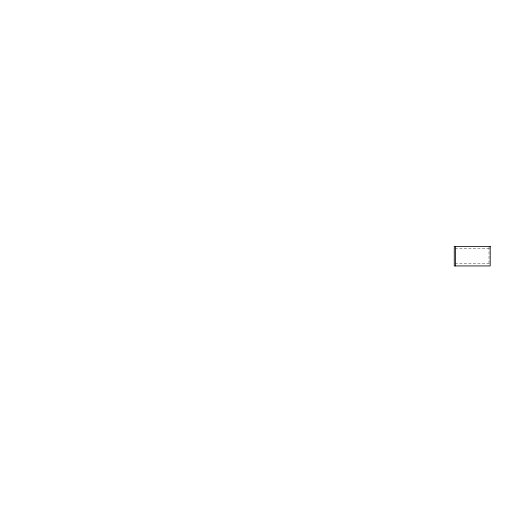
<?xml version="1.0" encoding="UTF-8"?>
<svg xmlns="http://www.w3.org/2000/svg" width="516" height="516" viewBox="0 0 516 516"><rect width="100%" height="100%" fill="white"/><g stroke="black" fill="none" stroke-linecap="round" stroke-linejoin="round"><path stroke-width="0.39" stroke-dasharray="2.58 1.94" d="M455.048 248.557L489.413 248.557M455.048 263.766L489.413 263.766M489.02 247.106L489.02 265.211"/><path stroke-width="0.77" d="M455.441 246.384L455.441 265.94M490.2 246.384L454.261 246.384L454.261 265.94L490.2 265.94L490.2 246.384"/></g></svg>
